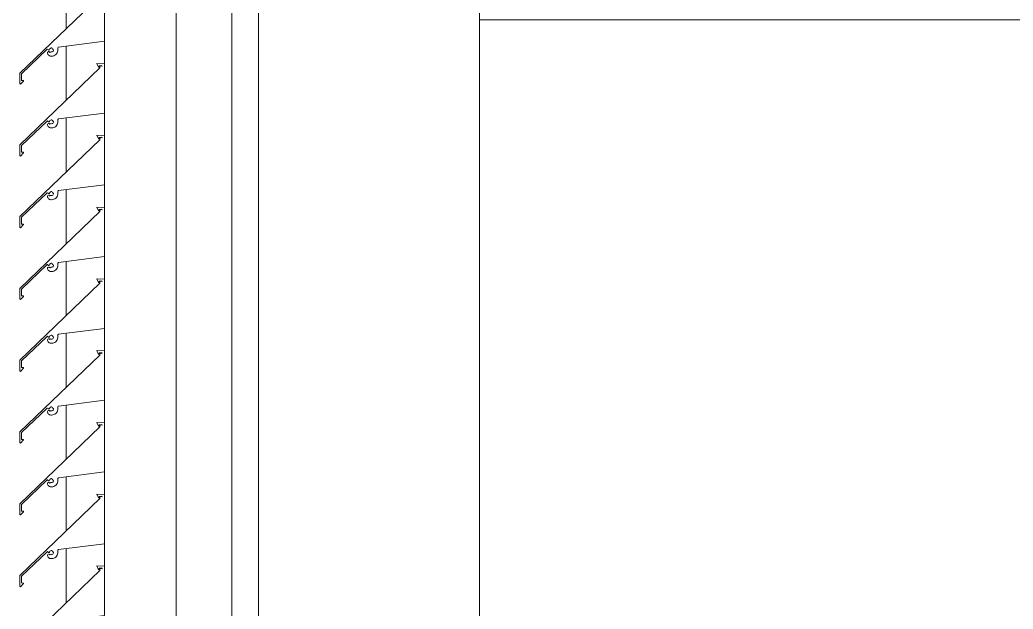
# Model space of a CAD drawing. Header units: millimetres. Extents: x -220592 to 404889, y -217665 to 38245.
# Drawn here: x -984.17 to -975.18, y -1146.18 to -1140.84 of the extents above; entities that cross this region are included whole.
import ezdxf

# ---------------------------------------------------------------- set-up
doc = ezdxf.new("R2010")
doc.units = ezdxf.units.MM
doc.linetypes.add('XKITLINE00', pattern=[0])
doc.layers.add('000 - 0_HIDE_OBJ_FRAMING_DEF_SUB_1', color=7, linetype='Continuous')
doc.layers.add('Part', color=7, linetype='Continuous', lineweight=0)

# ---------------------------------------------------------------- blocks, each defined once
blk = doc.blocks.new('*A14629')
at = {"layer": '000 - 0_HIDE_OBJ_FRAMING_DEF_SUB_1', "color": 7, "linetype": 'XKITLINE00', "lineweight": 0}
for p, q in [((-168.903349, 253.338409), (-168.903349, 275.188491)), ((-170.903349, 247.090805), (-170.903349, 273.890764))]:
    blk.add_line(p, q, dxfattribs=at)
blk = doc.blocks.new('*A14644')
at = {"layer": 'Part', "color": 7, "linetype": 'XKITLINE00', "lineweight": 0}
for p, q in [((-171.648652, 258.240749), (-171.648652, 270.840635)), ((-172.298652, 267.840631), (-172.298652, 268.044927)), ((-172.298652, 267.190631), (-172.298652, 267.394927)), ((-172.298652, 266.540631), (-172.298652, 266.744927)), ((-172.298652, 265.890631), (-172.298652, 266.094927)), ((-172.298652, 265.240631), (-172.298652, 265.444927)), ((-172.298652, 264.590631), (-172.298652, 264.794927)), ((-172.298652, 263.940631), (-172.298652, 264.144927)), ((-172.298652, 263.290631), (-172.298652, 263.494927))]:
    blk.add_line(p, q, dxfattribs=at)
blk = doc.blocks.new('*A14685')
at = {"layer": 'Part', "color": 7, "linetype": 'XKITLINE00', "lineweight": 0}
for p, q in [((-172.298462, 263.940623), (-172.366148, 263.943245)), ((-172.366148, 263.943245), (-172.350613, 263.909758)), ((-172.34549, 263.91017), (-172.345361, 263.922361)), ((-172.345361, 263.922361), (-172.320378, 263.925501)), ((-172.335358, 263.921832), (-172.338255, 263.903289)), ((-172.335358, 263.921832), (-172.318342, 263.918928)), ((-172.320378, 263.925501), (-172.318342, 263.918928)), ((-172.298455, 263.494953), (-172.298462, 263.940623)), ((-172.338255, 263.903289), (-173.063377, 263.207043)), ((-172.350613, 263.909758), (-172.34549, 263.91017)), ((-172.712461, 263.441923), (-172.298455, 263.494953)), ((-173.048341, 263.200676), (-172.817326, 263.422079)), ((-172.817326, 263.422079), (-172.812166, 263.423171)), ((-172.810019, 263.397261), (-172.812659, 263.391787)), ((-172.812659, 263.391787), (-172.812163, 263.384017)), ((-172.812166, 263.423171), (-172.808512, 263.418544)), ((-172.812163, 263.384017), (-172.810428, 263.378521)), ((-172.810428, 263.378521), (-172.807674, 263.373458)), ((-172.804875, 263.400498), (-172.810019, 263.397261)), ((-172.808512, 263.418544), (-172.804048, 263.41469)), ((-172.798797, 263.40051), (-172.804875, 263.400498)), ((-172.804048, 263.41469), (-172.798154, 263.414896)), ((-172.793641, 263.397292), (-172.798797, 263.40051)), ((-172.798154, 263.414896), (-172.793971, 263.419053)), ((-172.793971, 263.419053), (-172.790857, 263.426626)), ((-172.790699, 263.39182), (-172.793641, 263.397292)), ((-172.790857, 263.426626), (-172.78619, 263.431413)), ((-172.788669, 263.396801), (-172.790699, 263.39182)), ((-172.783858, 263.399208), (-172.788669, 263.396801)), ((-172.78619, 263.431413), (-172.780114, 263.434203)), ((-172.77794, 263.398303), (-172.783858, 263.399208)), ((-172.780114, 263.434203), (-172.773442, 263.434625)), ((-172.77144, 263.398647), (-172.77794, 263.398303)), ((-172.773442, 263.434625), (-172.77112, 263.427235)), ((-172.765472, 263.401245), (-172.77144, 263.398647)), ((-172.77112, 263.427235), (-172.763955, 263.426291)), ((-172.76079, 263.405767), (-172.765472, 263.401245)), ((-172.763955, 263.426291), (-172.765124, 263.419231)), ((-172.765124, 263.419231), (-172.757418, 263.418125)), ((-172.757988, 263.411641), (-172.76079, 263.405767)), ((-172.757418, 263.418125), (-172.757988, 263.411641)), ((-172.738758, 263.373923), (-172.731662, 263.38131)), ((-172.731662, 263.38131), (-172.726022, 263.38986)), ((-172.726022, 263.38986), (-172.722024, 263.39929)), ((-172.722024, 263.39929), (-172.719801, 263.409289)), ((-172.720912, 263.429659), (-172.720672, 263.435181)), ((-172.719426, 263.419525), (-172.720912, 263.429659)), ((-172.720672, 263.435181), (-172.717536, 263.439733)), ((-172.719801, 263.409289), (-172.719426, 263.419525)), ((-172.717536, 263.439733), (-172.712461, 263.441923)), ((-172.807674, 263.373458), (-172.804002, 263.369015)), ((-172.804002, 263.369015), (-172.799549, 263.365357)), ((-172.799549, 263.365357), (-172.794479, 263.362617)), ((-172.794479, 263.362617), (-172.788978, 263.360898)), ((-172.788978, 263.360898), (-172.78325, 263.360262)), ((-172.78325, 263.360262), (-172.776451, 263.360164)), ((-172.776451, 263.360164), (-172.766238, 263.360949)), ((-172.766238, 263.360949), (-172.756337, 263.363572)), ((-172.756337, 263.363572), (-172.747074, 263.367945)), ((-172.747074, 263.367945), (-172.738758, 263.373923)), ((-173.063377, 263.207043), (-173.062824, 263.107892)), ((-173.047999, 263.13933), (-173.048341, 263.200676)), ((-173.062824, 263.107892), (-173.058143, 263.105423)), ((-173.058143, 263.105423), (-173.029494, 263.134312)), ((-173.030579, 263.139233), (-173.047999, 263.13933)), ((-173.029494, 263.134312), (-173.030579, 263.139233))]:
    blk.add_line(p, q, dxfattribs=at)
blk = doc.blocks.new('*A14686')
at = {"layer": 'Part', "color": 7, "linetype": 'XKITLINE00', "lineweight": 0}
for p, q in [((-172.338255, 264.553289), (-173.063377, 263.857043)), ((-172.298462, 264.590623), (-172.366148, 264.593245)), ((-172.366148, 264.593245), (-172.350613, 264.559758)), ((-172.350613, 264.559758), (-172.34549, 264.56017)), ((-172.34549, 264.56017), (-172.345361, 264.572361)), ((-172.345361, 264.572361), (-172.320378, 264.575501)), ((-172.335358, 264.571832), (-172.338255, 264.553289)), ((-172.335358, 264.571832), (-172.318342, 264.568928)), ((-172.320378, 264.575501), (-172.318342, 264.568928)), ((-172.298455, 264.144953), (-172.298462, 264.590623)), ((-172.712461, 264.091923), (-172.298455, 264.144953)), ((-173.048341, 263.850676), (-172.817326, 264.072079)), ((-172.817326, 264.072079), (-172.812166, 264.073171)), ((-172.810019, 264.047261), (-172.812659, 264.041787)), ((-172.812659, 264.041787), (-172.812163, 264.034017)), ((-172.812166, 264.073171), (-172.808512, 264.068544)), ((-172.812163, 264.034017), (-172.810428, 264.028521)), ((-172.810428, 264.028521), (-172.807674, 264.023458)), ((-172.804875, 264.050498), (-172.810019, 264.047261)), ((-172.808512, 264.068544), (-172.804048, 264.06469)), ((-172.807674, 264.023458), (-172.804002, 264.019015)), ((-172.798797, 264.05051), (-172.804875, 264.050498)), ((-172.804048, 264.06469), (-172.798154, 264.064896)), ((-172.804002, 264.019015), (-172.799549, 264.015357)), ((-172.799549, 264.015357), (-172.794479, 264.012617)), ((-172.793641, 264.047292), (-172.798797, 264.05051)), ((-172.798154, 264.064896), (-172.793971, 264.069053)), ((-172.794479, 264.012617), (-172.788978, 264.010898)), ((-172.793971, 264.069053), (-172.790857, 264.076626)), ((-172.790699, 264.04182), (-172.793641, 264.047292)), ((-172.790857, 264.076626), (-172.78619, 264.081413)), ((-172.788669, 264.046801), (-172.790699, 264.04182)), ((-172.788978, 264.010898), (-172.78325, 264.010262)), ((-172.783858, 264.049208), (-172.788669, 264.046801)), ((-172.78619, 264.081413), (-172.780114, 264.084203)), ((-172.77794, 264.048303), (-172.783858, 264.049208)), ((-172.78325, 264.010262), (-172.776451, 264.010164)), ((-172.780114, 264.084203), (-172.773442, 264.084625)), ((-172.77144, 264.048647), (-172.77794, 264.048303)), ((-172.776451, 264.010164), (-172.766238, 264.010949)), ((-172.773442, 264.084625), (-172.77112, 264.077235)), ((-172.765472, 264.051245), (-172.77144, 264.048647)), ((-172.77112, 264.077235), (-172.763955, 264.076291)), ((-172.766238, 264.010949), (-172.756337, 264.013572)), ((-172.76079, 264.055767), (-172.765472, 264.051245)), ((-172.763955, 264.076291), (-172.765124, 264.069231)), ((-172.765124, 264.069231), (-172.757418, 264.068125)), ((-172.757988, 264.061641), (-172.76079, 264.055767)), ((-172.757418, 264.068125), (-172.757988, 264.061641)), ((-172.756337, 264.013572), (-172.747074, 264.017945)), ((-172.747074, 264.017945), (-172.738758, 264.023923)), ((-172.738758, 264.023923), (-172.731662, 264.03131)), ((-172.731662, 264.03131), (-172.726022, 264.03986)), ((-172.726022, 264.03986), (-172.722024, 264.04929)), ((-172.722024, 264.04929), (-172.719801, 264.059289)), ((-172.720912, 264.079659), (-172.720672, 264.085181)), ((-172.719426, 264.069525), (-172.720912, 264.079659)), ((-172.720672, 264.085181), (-172.717536, 264.089733)), ((-172.719801, 264.059289), (-172.719426, 264.069525)), ((-172.717536, 264.089733), (-172.712461, 264.091923)), ((-173.063377, 263.857043), (-173.062824, 263.757892)), ((-173.047999, 263.78933), (-173.048341, 263.850676)), ((-173.062824, 263.757892), (-173.058143, 263.755423)), ((-173.058143, 263.755423), (-173.029494, 263.784312)), ((-173.030579, 263.789233), (-173.047999, 263.78933)), ((-173.029494, 263.784312), (-173.030579, 263.789233))]:
    blk.add_line(p, q, dxfattribs=at)
blk = doc.blocks.new('*A14687')
at = {"layer": 'Part', "color": 7, "linetype": 'XKITLINE00', "lineweight": 0}
for p, q in [((-172.338255, 265.203289), (-173.063377, 264.507043)), ((-172.298462, 265.240623), (-172.366148, 265.243245)), ((-172.366148, 265.243245), (-172.350613, 265.209758)), ((-172.350613, 265.209758), (-172.34549, 265.21017)), ((-172.34549, 265.21017), (-172.345361, 265.222361)), ((-172.345361, 265.222361), (-172.320378, 265.225501)), ((-172.335358, 265.221832), (-172.338255, 265.203289)), ((-172.335358, 265.221832), (-172.318342, 265.218928)), ((-172.320378, 265.225501), (-172.318342, 265.218928)), ((-172.298455, 264.794953), (-172.298462, 265.240623)), ((-172.793971, 264.719053), (-172.790857, 264.726626)), ((-172.790857, 264.726626), (-172.78619, 264.731413)), ((-172.78619, 264.731413), (-172.780114, 264.734203)), ((-172.780114, 264.734203), (-172.773442, 264.734625)), ((-172.773442, 264.734625), (-172.77112, 264.727235)), ((-172.77112, 264.727235), (-172.763955, 264.726291)), ((-172.763955, 264.726291), (-172.765124, 264.719231)), ((-172.720912, 264.729659), (-172.720672, 264.735181)), ((-172.719426, 264.719525), (-172.720912, 264.729659)), ((-172.720672, 264.735181), (-172.717536, 264.739733)), ((-172.717536, 264.739733), (-172.712461, 264.741923)), ((-172.712461, 264.741923), (-172.298455, 264.794953)), ((-173.048341, 264.500676), (-172.817326, 264.722079)), ((-172.817326, 264.722079), (-172.812166, 264.723171)), ((-172.810019, 264.697261), (-172.812659, 264.691787)), ((-172.812659, 264.691787), (-172.812163, 264.684017)), ((-172.812166, 264.723171), (-172.808512, 264.718544)), ((-172.812163, 264.684017), (-172.810428, 264.678521)), ((-172.810428, 264.678521), (-172.807674, 264.673458)), ((-172.804875, 264.700498), (-172.810019, 264.697261)), ((-172.808512, 264.718544), (-172.804048, 264.71469)), ((-172.807674, 264.673458), (-172.804002, 264.669015)), ((-172.798797, 264.70051), (-172.804875, 264.700498)), ((-172.804048, 264.71469), (-172.798154, 264.714896)), ((-172.804002, 264.669015), (-172.799549, 264.665357)), ((-172.799549, 264.665357), (-172.794479, 264.662617)), ((-172.793641, 264.697292), (-172.798797, 264.70051)), ((-172.798154, 264.714896), (-172.793971, 264.719053)), ((-172.794479, 264.662617), (-172.788978, 264.660898)), ((-172.790699, 264.69182), (-172.793641, 264.697292)), ((-172.788669, 264.696801), (-172.790699, 264.69182)), ((-172.788978, 264.660898), (-172.78325, 264.660262)), ((-172.783858, 264.699208), (-172.788669, 264.696801)), ((-172.77794, 264.698303), (-172.783858, 264.699208)), ((-172.78325, 264.660262), (-172.776451, 264.660164)), ((-172.77144, 264.698647), (-172.77794, 264.698303)), ((-172.776451, 264.660164), (-172.766238, 264.660949)), ((-172.765472, 264.701245), (-172.77144, 264.698647)), ((-172.766238, 264.660949), (-172.756337, 264.663572)), ((-172.76079, 264.705767), (-172.765472, 264.701245)), ((-172.765124, 264.719231), (-172.757418, 264.718125)), ((-172.757988, 264.711641), (-172.76079, 264.705767)), ((-172.757418, 264.718125), (-172.757988, 264.711641)), ((-172.756337, 264.663572), (-172.747074, 264.667945)), ((-172.747074, 264.667945), (-172.738758, 264.673923)), ((-172.738758, 264.673923), (-172.731662, 264.68131)), ((-172.731662, 264.68131), (-172.726022, 264.68986)), ((-172.726022, 264.68986), (-172.722024, 264.69929)), ((-172.722024, 264.69929), (-172.719801, 264.709289)), ((-172.719801, 264.709289), (-172.719426, 264.719525)), ((-173.063377, 264.507043), (-173.062824, 264.407892)), ((-173.047999, 264.43933), (-173.048341, 264.500676)), ((-173.062824, 264.407892), (-173.058143, 264.405423)), ((-173.058143, 264.405423), (-173.029494, 264.434312)), ((-173.030579, 264.439233), (-173.047999, 264.43933)), ((-173.029494, 264.434312), (-173.030579, 264.439233))]:
    blk.add_line(p, q, dxfattribs=at)
blk = doc.blocks.new('*A14688')
at = {"layer": 'Part', "color": 7, "linetype": 'XKITLINE00', "lineweight": 0}
for p, q in [((-172.298462, 265.890623), (-172.366148, 265.893245)), ((-172.366148, 265.893245), (-172.350613, 265.859758)), ((-172.338255, 265.853289), (-173.063377, 265.157043)), ((-172.350613, 265.859758), (-172.34549, 265.86017)), ((-172.34549, 265.86017), (-172.345361, 265.872361)), ((-172.345361, 265.872361), (-172.320378, 265.875501)), ((-172.335358, 265.871832), (-172.338255, 265.853289)), ((-172.335358, 265.871832), (-172.318342, 265.868928)), ((-172.320378, 265.875501), (-172.318342, 265.868928)), ((-172.298455, 265.444953), (-172.298462, 265.890623)), ((-172.712461, 265.391923), (-172.298455, 265.444953)), ((-173.048341, 265.150676), (-172.817326, 265.372079)), ((-172.817326, 265.372079), (-172.812166, 265.373171)), ((-172.812166, 265.373171), (-172.808512, 265.368544)), ((-172.808512, 265.368544), (-172.804048, 265.36469)), ((-172.804048, 265.36469), (-172.798154, 265.364896)), ((-172.798154, 265.364896), (-172.793971, 265.369053)), ((-172.793971, 265.369053), (-172.790857, 265.376626)), ((-172.790857, 265.376626), (-172.78619, 265.381413)), ((-172.78619, 265.381413), (-172.780114, 265.384203)), ((-172.780114, 265.384203), (-172.773442, 265.384625)), ((-172.773442, 265.384625), (-172.77112, 265.377235)), ((-172.77112, 265.377235), (-172.763955, 265.376291)), ((-172.76079, 265.355767), (-172.765472, 265.351245)), ((-172.763955, 265.376291), (-172.765124, 265.369231)), ((-172.765124, 265.369231), (-172.757418, 265.368125)), ((-172.757988, 265.361641), (-172.76079, 265.355767)), ((-172.757418, 265.368125), (-172.757988, 265.361641)), ((-172.722024, 265.34929), (-172.719801, 265.359289)), ((-172.720912, 265.379659), (-172.720672, 265.385181)), ((-172.719426, 265.369525), (-172.720912, 265.379659)), ((-172.720672, 265.385181), (-172.717536, 265.389733)), ((-172.719801, 265.359289), (-172.719426, 265.369525)), ((-172.717536, 265.389733), (-172.712461, 265.391923)), ((-172.810019, 265.347261), (-172.812659, 265.341787)), ((-172.812659, 265.341787), (-172.812163, 265.334017)), ((-172.812163, 265.334017), (-172.810428, 265.328521)), ((-172.810428, 265.328521), (-172.807674, 265.323458)), ((-172.804875, 265.350498), (-172.810019, 265.347261)), ((-172.807674, 265.323458), (-172.804002, 265.319015)), ((-172.798797, 265.35051), (-172.804875, 265.350498)), ((-172.804002, 265.319015), (-172.799549, 265.315357)), ((-172.799549, 265.315357), (-172.794479, 265.312617)), ((-172.793641, 265.347292), (-172.798797, 265.35051)), ((-172.794479, 265.312617), (-172.788978, 265.310898)), ((-172.790699, 265.34182), (-172.793641, 265.347292)), ((-172.788669, 265.346801), (-172.790699, 265.34182)), ((-172.788978, 265.310898), (-172.78325, 265.310262)), ((-172.783858, 265.349208), (-172.788669, 265.346801)), ((-172.77794, 265.348303), (-172.783858, 265.349208)), ((-172.78325, 265.310262), (-172.776451, 265.310164)), ((-172.77144, 265.348647), (-172.77794, 265.348303)), ((-172.776451, 265.310164), (-172.766238, 265.310949)), ((-172.765472, 265.351245), (-172.77144, 265.348647)), ((-172.766238, 265.310949), (-172.756337, 265.313572)), ((-172.756337, 265.313572), (-172.747074, 265.317945)), ((-172.747074, 265.317945), (-172.738758, 265.323923)), ((-172.738758, 265.323923), (-172.731662, 265.33131)), ((-172.731662, 265.33131), (-172.726022, 265.33986)), ((-172.726022, 265.33986), (-172.722024, 265.34929)), ((-173.063377, 265.157043), (-173.062824, 265.057892)), ((-173.058143, 265.055423), (-173.029494, 265.084312)), ((-173.047999, 265.08933), (-173.048341, 265.150676)), ((-173.030579, 265.089233), (-173.047999, 265.08933)), ((-173.029494, 265.084312), (-173.030579, 265.089233)), ((-173.062824, 265.057892), (-173.058143, 265.055423))]:
    blk.add_line(p, q, dxfattribs=at)
blk = doc.blocks.new('*A14689')
at = {"layer": 'Part', "color": 7, "linetype": 'XKITLINE00', "lineweight": 0}
for p, q in [((-172.298462, 266.540623), (-172.366148, 266.543245)), ((-172.366148, 266.543245), (-172.350613, 266.509758)), ((-172.34549, 266.51017), (-172.345361, 266.522361)), ((-172.345361, 266.522361), (-172.320378, 266.525501)), ((-172.335358, 266.521832), (-172.338255, 266.503289)), ((-172.335358, 266.521832), (-172.318342, 266.518928)), ((-172.320378, 266.525501), (-172.318342, 266.518928)), ((-172.298455, 266.094953), (-172.298462, 266.540623)), ((-172.338255, 266.503289), (-173.063377, 265.807043)), ((-172.350613, 266.509758), (-172.34549, 266.51017)), ((-172.712461, 266.041923), (-172.298455, 266.094953)), ((-173.048341, 265.800676), (-172.817326, 266.022079)), ((-172.817326, 266.022079), (-172.812166, 266.023171)), ((-172.810019, 265.997261), (-172.812659, 265.991787)), ((-172.812659, 265.991787), (-172.812163, 265.984017)), ((-172.812166, 266.023171), (-172.808512, 266.018544)), ((-172.812163, 265.984017), (-172.810428, 265.978521)), ((-172.804875, 266.000498), (-172.810019, 265.997261)), ((-172.808512, 266.018544), (-172.804048, 266.01469)), ((-172.798797, 266.00051), (-172.804875, 266.000498)), ((-172.804048, 266.01469), (-172.798154, 266.014896)), ((-172.793641, 265.997292), (-172.798797, 266.00051)), ((-172.798154, 266.014896), (-172.793971, 266.019053)), ((-172.793971, 266.019053), (-172.790857, 266.026626)), ((-172.790699, 265.99182), (-172.793641, 265.997292)), ((-172.790857, 266.026626), (-172.78619, 266.031413)), ((-172.788669, 265.996801), (-172.790699, 265.99182)), ((-172.783858, 265.999208), (-172.788669, 265.996801)), ((-172.78619, 266.031413), (-172.780114, 266.034203)), ((-172.77794, 265.998303), (-172.783858, 265.999208)), ((-172.780114, 266.034203), (-172.773442, 266.034625)), ((-172.77144, 265.998647), (-172.77794, 265.998303)), ((-172.773442, 266.034625), (-172.77112, 266.027235)), ((-172.765472, 266.001245), (-172.77144, 265.998647)), ((-172.77112, 266.027235), (-172.763955, 266.026291)), ((-172.76079, 266.005767), (-172.765472, 266.001245)), ((-172.763955, 266.026291), (-172.765124, 266.019231)), ((-172.765124, 266.019231), (-172.757418, 266.018125)), ((-172.757988, 266.011641), (-172.76079, 266.005767)), ((-172.757418, 266.018125), (-172.757988, 266.011641)), ((-172.731662, 265.98131), (-172.726022, 265.98986)), ((-172.726022, 265.98986), (-172.722024, 265.99929)), ((-172.722024, 265.99929), (-172.719801, 266.009289)), ((-172.720912, 266.029659), (-172.720672, 266.035181)), ((-172.719426, 266.019525), (-172.720912, 266.029659)), ((-172.720672, 266.035181), (-172.717536, 266.039733)), ((-172.719801, 266.009289), (-172.719426, 266.019525)), ((-172.717536, 266.039733), (-172.712461, 266.041923)), ((-172.810428, 265.978521), (-172.807674, 265.973458)), ((-172.807674, 265.973458), (-172.804002, 265.969015)), ((-172.804002, 265.969015), (-172.799549, 265.965357)), ((-172.799549, 265.965357), (-172.794479, 265.962617)), ((-172.794479, 265.962617), (-172.788978, 265.960898)), ((-172.788978, 265.960898), (-172.78325, 265.960262)), ((-172.78325, 265.960262), (-172.776451, 265.960164)), ((-172.776451, 265.960164), (-172.766238, 265.960949)), ((-172.766238, 265.960949), (-172.756337, 265.963572)), ((-172.756337, 265.963572), (-172.747074, 265.967945)), ((-172.747074, 265.967945), (-172.738758, 265.973923)), ((-172.738758, 265.973923), (-172.731662, 265.98131)), ((-173.063377, 265.807043), (-173.062824, 265.707892)), ((-173.058143, 265.705423), (-173.029494, 265.734312)), ((-173.047999, 265.73933), (-173.048341, 265.800676)), ((-173.030579, 265.739233), (-173.047999, 265.73933)), ((-173.029494, 265.734312), (-173.030579, 265.739233)), ((-173.062824, 265.707892), (-173.058143, 265.705423))]:
    blk.add_line(p, q, dxfattribs=at)
blk = doc.blocks.new('*A14690')
at = {"layer": 'Part', "color": 7, "linetype": 'XKITLINE00', "lineweight": 0}
for p, q in [((-172.338255, 267.153289), (-173.063377, 266.457043)), ((-172.298462, 267.190623), (-172.366148, 267.193245)), ((-172.366148, 267.193245), (-172.350613, 267.159758)), ((-172.350613, 267.159758), (-172.34549, 267.16017)), ((-172.34549, 267.16017), (-172.345361, 267.172361)), ((-172.345361, 267.172361), (-172.320378, 267.175501)), ((-172.335358, 267.171832), (-172.338255, 267.153289)), ((-172.335358, 267.171832), (-172.318342, 267.168928)), ((-172.320378, 267.175501), (-172.318342, 267.168928)), ((-172.298455, 266.744953), (-172.298462, 267.190623)), ((-172.712461, 266.691923), (-172.298455, 266.744953)), ((-173.048341, 266.450676), (-172.817326, 266.672079)), ((-172.817326, 266.672079), (-172.812166, 266.673171)), ((-172.810019, 266.647261), (-172.812659, 266.641787)), ((-172.812659, 266.641787), (-172.812163, 266.634017)), ((-172.812166, 266.673171), (-172.808512, 266.668544)), ((-172.812163, 266.634017), (-172.810428, 266.628521)), ((-172.810428, 266.628521), (-172.807674, 266.623458)), ((-172.804875, 266.650498), (-172.810019, 266.647261)), ((-172.808512, 266.668544), (-172.804048, 266.66469)), ((-172.807674, 266.623458), (-172.804002, 266.619015)), ((-172.798797, 266.65051), (-172.804875, 266.650498)), ((-172.804048, 266.66469), (-172.798154, 266.664896)), ((-172.804002, 266.619015), (-172.799549, 266.615357)), ((-172.799549, 266.615357), (-172.794479, 266.612617)), ((-172.793641, 266.647292), (-172.798797, 266.65051)), ((-172.798154, 266.664896), (-172.793971, 266.669053)), ((-172.794479, 266.612617), (-172.788978, 266.610898)), ((-172.793971, 266.669053), (-172.790857, 266.676626)), ((-172.790699, 266.64182), (-172.793641, 266.647292)), ((-172.790857, 266.676626), (-172.78619, 266.681413)), ((-172.788669, 266.646801), (-172.790699, 266.64182)), ((-172.783858, 266.649208), (-172.788669, 266.646801)), ((-172.78619, 266.681413), (-172.780114, 266.684203)), ((-172.77794, 266.648303), (-172.783858, 266.649208)), ((-172.780114, 266.684203), (-172.773442, 266.684625)), ((-172.77144, 266.648647), (-172.77794, 266.648303)), ((-172.773442, 266.684625), (-172.77112, 266.677235)), ((-172.765472, 266.651245), (-172.77144, 266.648647)), ((-172.77112, 266.677235), (-172.763955, 266.676291)), ((-172.766238, 266.610949), (-172.756337, 266.613572)), ((-172.76079, 266.655767), (-172.765472, 266.651245)), ((-172.763955, 266.676291), (-172.765124, 266.669231)), ((-172.765124, 266.669231), (-172.757418, 266.668125)), ((-172.757988, 266.661641), (-172.76079, 266.655767)), ((-172.757418, 266.668125), (-172.757988, 266.661641)), ((-172.756337, 266.613572), (-172.747074, 266.617945)), ((-172.747074, 266.617945), (-172.738758, 266.623923)), ((-172.738758, 266.623923), (-172.731662, 266.63131)), ((-172.731662, 266.63131), (-172.726022, 266.63986)), ((-172.726022, 266.63986), (-172.722024, 266.64929)), ((-172.722024, 266.64929), (-172.719801, 266.659289)), ((-172.720912, 266.679659), (-172.720672, 266.685181)), ((-172.719426, 266.669525), (-172.720912, 266.679659)), ((-172.720672, 266.685181), (-172.717536, 266.689733)), ((-172.719801, 266.659289), (-172.719426, 266.669525)), ((-172.717536, 266.689733), (-172.712461, 266.691923)), ((-172.788978, 266.610898), (-172.78325, 266.610262)), ((-172.78325, 266.610262), (-172.776451, 266.610164)), ((-172.776451, 266.610164), (-172.766238, 266.610949)), ((-173.063377, 266.457043), (-173.062824, 266.357892)), ((-173.047999, 266.38933), (-173.048341, 266.450676)), ((-173.062824, 266.357892), (-173.058143, 266.355423)), ((-173.058143, 266.355423), (-173.029494, 266.384312)), ((-173.030579, 266.389233), (-173.047999, 266.38933)), ((-173.029494, 266.384312), (-173.030579, 266.389233))]:
    blk.add_line(p, q, dxfattribs=at)
blk = doc.blocks.new('*A14691')
at = {"layer": 'Part', "color": 7, "linetype": 'XKITLINE00', "lineweight": 0}
for p, q in [((-172.338255, 267.803289), (-173.063377, 267.107043)), ((-172.298462, 267.840623), (-172.366148, 267.843245)), ((-172.366148, 267.843245), (-172.350613, 267.809758)), ((-172.350613, 267.809758), (-172.34549, 267.81017)), ((-172.34549, 267.81017), (-172.345361, 267.822361)), ((-172.345361, 267.822361), (-172.320378, 267.825501)), ((-172.335358, 267.821832), (-172.338255, 267.803289)), ((-172.335358, 267.821832), (-172.318342, 267.818928)), ((-172.320378, 267.825501), (-172.318342, 267.818928)), ((-172.298455, 267.394953), (-172.298462, 267.840623)), ((-172.790857, 267.326626), (-172.78619, 267.331413)), ((-172.78619, 267.331413), (-172.780114, 267.334203)), ((-172.780114, 267.334203), (-172.773442, 267.334625)), ((-172.773442, 267.334625), (-172.77112, 267.327235)), ((-172.720912, 267.329659), (-172.720672, 267.335181)), ((-172.720672, 267.335181), (-172.717536, 267.339733)), ((-172.717536, 267.339733), (-172.712461, 267.341923)), ((-172.712461, 267.341923), (-172.298455, 267.394953)), ((-173.048341, 267.100676), (-172.817326, 267.322079)), ((-172.817326, 267.322079), (-172.812166, 267.323171)), ((-172.810019, 267.297261), (-172.812659, 267.291787)), ((-172.812659, 267.291787), (-172.812163, 267.284017)), ((-172.812166, 267.323171), (-172.808512, 267.318544)), ((-172.812163, 267.284017), (-172.810428, 267.278521)), ((-172.810428, 267.278521), (-172.807674, 267.273458)), ((-172.804875, 267.300498), (-172.810019, 267.297261)), ((-172.808512, 267.318544), (-172.804048, 267.31469)), ((-172.807674, 267.273458), (-172.804002, 267.269015)), ((-172.798797, 267.30051), (-172.804875, 267.300498)), ((-172.804048, 267.31469), (-172.798154, 267.314896)), ((-172.804002, 267.269015), (-172.799549, 267.265357)), ((-172.799549, 267.265357), (-172.794479, 267.262617)), ((-172.793641, 267.297292), (-172.798797, 267.30051)), ((-172.798154, 267.314896), (-172.793971, 267.319053)), ((-172.794479, 267.262617), (-172.788978, 267.260898)), ((-172.793971, 267.319053), (-172.790857, 267.326626)), ((-172.790699, 267.29182), (-172.793641, 267.297292)), ((-172.788669, 267.296801), (-172.790699, 267.29182)), ((-172.788978, 267.260898), (-172.78325, 267.260262)), ((-172.783858, 267.299208), (-172.788669, 267.296801)), ((-172.77794, 267.298303), (-172.783858, 267.299208)), ((-172.78325, 267.260262), (-172.776451, 267.260164)), ((-172.77144, 267.298647), (-172.77794, 267.298303)), ((-172.776451, 267.260164), (-172.766238, 267.260949)), ((-172.765472, 267.301245), (-172.77144, 267.298647)), ((-172.77112, 267.327235), (-172.763955, 267.326291)), ((-172.766238, 267.260949), (-172.756337, 267.263572)), ((-172.76079, 267.305767), (-172.765472, 267.301245)), ((-172.763955, 267.326291), (-172.765124, 267.319231)), ((-172.765124, 267.319231), (-172.757418, 267.318125)), ((-172.757988, 267.311641), (-172.76079, 267.305767)), ((-172.757418, 267.318125), (-172.757988, 267.311641)), ((-172.756337, 267.263572), (-172.747074, 267.267945)), ((-172.747074, 267.267945), (-172.738758, 267.273923)), ((-172.738758, 267.273923), (-172.731662, 267.28131)), ((-172.731662, 267.28131), (-172.726022, 267.28986)), ((-172.726022, 267.28986), (-172.722024, 267.29929)), ((-172.722024, 267.29929), (-172.719801, 267.309289)), ((-172.719426, 267.319525), (-172.720912, 267.329659)), ((-172.719801, 267.309289), (-172.719426, 267.319525)), ((-173.063377, 267.107043), (-173.062824, 267.007892)), ((-173.047999, 267.03933), (-173.048341, 267.100676)), ((-173.062824, 267.007892), (-173.058143, 267.005423)), ((-173.058143, 267.005423), (-173.029494, 267.034312)), ((-173.030579, 267.039233), (-173.047999, 267.03933)), ((-173.029494, 267.034312), (-173.030579, 267.039233))]:
    blk.add_line(p, q, dxfattribs=at)
blk = doc.blocks.new('*A14692')
at = {"layer": 'Part', "color": 7, "linetype": 'XKITLINE00', "lineweight": 0}
for p, q in [((-172.338255, 268.453289), (-173.063377, 267.757043)), ((-172.298462, 268.490623), (-172.366148, 268.493245)), ((-172.366148, 268.493245), (-172.350613, 268.459758)), ((-172.350613, 268.459758), (-172.34549, 268.46017)), ((-172.34549, 268.46017), (-172.345361, 268.472361)), ((-172.345361, 268.472361), (-172.320378, 268.475501)), ((-172.335358, 268.471832), (-172.338255, 268.453289)), ((-172.335358, 268.471832), (-172.318342, 268.468928)), ((-172.320378, 268.475501), (-172.318342, 268.468928)), ((-172.298455, 268.044953), (-172.298462, 268.490623)), ((-173.048341, 267.750676), (-172.817326, 267.972079)), ((-172.817326, 267.972079), (-172.812166, 267.973171)), ((-172.812166, 267.973171), (-172.808512, 267.968544)), ((-172.808512, 267.968544), (-172.804048, 267.96469)), ((-172.804048, 267.96469), (-172.798154, 267.964896)), ((-172.798154, 267.964896), (-172.793971, 267.969053)), ((-172.793971, 267.969053), (-172.790857, 267.976626)), ((-172.790857, 267.976626), (-172.78619, 267.981413)), ((-172.78619, 267.981413), (-172.780114, 267.984203)), ((-172.780114, 267.984203), (-172.773442, 267.984625)), ((-172.773442, 267.984625), (-172.77112, 267.977235)), ((-172.77112, 267.977235), (-172.763955, 267.976291)), ((-172.763955, 267.976291), (-172.765124, 267.969231)), ((-172.765124, 267.969231), (-172.757418, 267.968125)), ((-172.757988, 267.961641), (-172.76079, 267.955767)), ((-172.757418, 267.968125), (-172.757988, 267.961641)), ((-172.720912, 267.979659), (-172.720672, 267.985181)), ((-172.719426, 267.969525), (-172.720912, 267.979659)), ((-172.720672, 267.985181), (-172.717536, 267.989733)), ((-172.719801, 267.959289), (-172.719426, 267.969525)), ((-172.717536, 267.989733), (-172.712461, 267.991923)), ((-172.712461, 267.991923), (-172.298455, 268.044953)), ((-172.810019, 267.947261), (-172.812659, 267.941787)), ((-172.812659, 267.941787), (-172.812163, 267.934017)), ((-172.812163, 267.934017), (-172.810428, 267.928521)), ((-172.810428, 267.928521), (-172.807674, 267.923458)), ((-172.804875, 267.950498), (-172.810019, 267.947261)), ((-172.807674, 267.923458), (-172.804002, 267.919015)), ((-172.798797, 267.95051), (-172.804875, 267.950498)), ((-172.804002, 267.919015), (-172.799549, 267.915357)), ((-172.799549, 267.915357), (-172.794479, 267.912617)), ((-172.793641, 267.947292), (-172.798797, 267.95051)), ((-172.794479, 267.912617), (-172.788978, 267.910898)), ((-172.790699, 267.94182), (-172.793641, 267.947292)), ((-172.788669, 267.946801), (-172.790699, 267.94182)), ((-172.788978, 267.910898), (-172.78325, 267.910262)), ((-172.783858, 267.949208), (-172.788669, 267.946801)), ((-172.77794, 267.948303), (-172.783858, 267.949208)), ((-172.78325, 267.910262), (-172.776451, 267.910164)), ((-172.77144, 267.948647), (-172.77794, 267.948303)), ((-172.776451, 267.910164), (-172.766238, 267.910949)), ((-172.765472, 267.951245), (-172.77144, 267.948647)), ((-172.766238, 267.910949), (-172.756337, 267.913572)), ((-172.76079, 267.955767), (-172.765472, 267.951245)), ((-172.756337, 267.913572), (-172.747074, 267.917945)), ((-172.747074, 267.917945), (-172.738758, 267.923923)), ((-172.738758, 267.923923), (-172.731662, 267.93131)), ((-172.731662, 267.93131), (-172.726022, 267.93986)), ((-172.726022, 267.93986), (-172.722024, 267.94929)), ((-172.722024, 267.94929), (-172.719801, 267.959289)), ((-173.063377, 267.757043), (-173.062824, 267.657892)), ((-173.047999, 267.68933), (-173.048341, 267.750676)), ((-173.062824, 267.657892), (-173.058143, 267.655423)), ((-173.058143, 267.655423), (-173.029494, 267.684312)), ((-173.030579, 267.689233), (-173.047999, 267.68933)), ((-173.029494, 267.684312), (-173.030579, 267.689233))]:
    blk.add_line(p, q, dxfattribs=at)
blk = doc.blocks.new('*A14701')
at = {"layer": '000 - 0_HIDE_OBJ_FRAMING_DEF_SUB_1', "color": 7, "linetype": 'XKITLINE00', "lineweight": 0}
for p, q in [((-154.093369, 268.238426), (-168.903349, 268.238426)), ((-168.903349, 268.238426), (-168.903349, 253.338486))]:
    blk.add_line(p, q, dxfattribs=at)
blk = doc.blocks.new('*A14849')
at = {"layer": 'Part', "color": 7, "linetype": 'XKITLINE00', "lineweight": 0}
for p, q in [((-171.143349, 257.440764), (-171.143349, 272.240764)), ((-172.643349, 268.160344), (-172.643349, 268.650776)), ((-172.643349, 267.510344), (-172.643349, 268.000776)), ((-172.643349, 266.860344), (-172.643349, 267.350776)), ((-172.643349, 266.210344), (-172.643349, 266.700776)), ((-172.643349, 265.560344), (-172.643349, 266.050776)), ((-172.643349, 264.910344), (-172.643349, 265.400776)), ((-172.643349, 264.260344), (-172.643349, 264.750776)), ((-172.643349, 263.610344), (-172.643349, 264.100776)), ((-172.643349, 262.960344), (-172.643349, 263.450776))]:
    blk.add_line(p, q, dxfattribs=at)
blk = doc.blocks.new('*A14857')
at = {"layer": 'Part', "color": 7, "linetype": 'XKITLINE00', "lineweight": 0}
for p, q in [((-172.298462, 263.290623), (-172.366148, 263.293245)), ((-172.366148, 263.293245), (-172.350613, 263.259758)), ((-172.298455, 262.844953), (-172.298462, 263.290623)), ((-172.338255, 263.253289), (-173.063377, 262.557043)), ((-172.350613, 263.259758), (-172.34549, 263.26017)), ((-172.34549, 263.26017), (-172.345361, 263.272361)), ((-172.345361, 263.272361), (-172.320378, 263.275501)), ((-172.335358, 263.271832), (-172.338255, 263.253289)), ((-172.335358, 263.271832), (-172.318342, 263.268928)), ((-172.320378, 263.275501), (-172.318342, 263.268928)), ((-172.712461, 262.791923), (-172.298455, 262.844953)), ((-173.048341, 262.550676), (-172.817326, 262.772079)), ((-172.817326, 262.772079), (-172.812166, 262.773171)), ((-172.810019, 262.747261), (-172.812659, 262.741787)), ((-172.812166, 262.773171), (-172.808512, 262.768544)), ((-172.804875, 262.750498), (-172.810019, 262.747261)), ((-172.808512, 262.768544), (-172.804048, 262.76469)), ((-172.798797, 262.75051), (-172.804875, 262.750498)), ((-172.804048, 262.76469), (-172.798154, 262.764896)), ((-172.793641, 262.747292), (-172.798797, 262.75051)), ((-172.798154, 262.764896), (-172.793971, 262.769053)), ((-172.793971, 262.769053), (-172.790857, 262.776626)), ((-172.790699, 262.74182), (-172.793641, 262.747292)), ((-172.790857, 262.776626), (-172.78619, 262.781413)), ((-172.788669, 262.746801), (-172.790699, 262.74182)), ((-172.783858, 262.749208), (-172.788669, 262.746801)), ((-172.78619, 262.781413), (-172.780114, 262.784203)), ((-172.77794, 262.748303), (-172.783858, 262.749208)), ((-172.780114, 262.784203), (-172.773442, 262.784625)), ((-172.77144, 262.748647), (-172.77794, 262.748303)), ((-172.773442, 262.784625), (-172.77112, 262.777235)), ((-172.765472, 262.751245), (-172.77144, 262.748647)), ((-172.77112, 262.777235), (-172.763955, 262.776291)), ((-172.76079, 262.755767), (-172.765472, 262.751245)), ((-172.763955, 262.776291), (-172.765124, 262.769231)), ((-172.765124, 262.769231), (-172.757418, 262.768125)), ((-172.757988, 262.761641), (-172.76079, 262.755767)), ((-172.757418, 262.768125), (-172.757988, 262.761641)), ((-172.726022, 262.73986), (-172.722024, 262.74929)), ((-172.722024, 262.74929), (-172.719801, 262.759289)), ((-172.720912, 262.779659), (-172.720672, 262.785181)), ((-172.719426, 262.769525), (-172.720912, 262.779659)), ((-172.720672, 262.785181), (-172.717536, 262.789733)), ((-172.719801, 262.759289), (-172.719426, 262.769525)), ((-172.717536, 262.789733), (-172.712461, 262.791923)), ((-172.812659, 262.741787), (-172.812163, 262.734017)), ((-172.812163, 262.734017), (-172.810428, 262.728521)), ((-172.810428, 262.728521), (-172.807674, 262.723458)), ((-172.807674, 262.723458), (-172.804002, 262.719015)), ((-172.804002, 262.719015), (-172.799549, 262.715357)), ((-172.799549, 262.715357), (-172.794479, 262.712617)), ((-172.794479, 262.712617), (-172.788978, 262.710898)), ((-172.788978, 262.710898), (-172.78325, 262.710262)), ((-172.78325, 262.710262), (-172.776451, 262.710164)), ((-172.776451, 262.710164), (-172.766238, 262.710949)), ((-172.766238, 262.710949), (-172.756337, 262.713572)), ((-172.756337, 262.713572), (-172.747074, 262.717945)), ((-172.747074, 262.717945), (-172.738758, 262.723923)), ((-172.738758, 262.723923), (-172.731662, 262.73131)), ((-172.731662, 262.73131), (-172.726022, 262.73986)), ((-173.063377, 262.557043), (-173.062824, 262.457892)), ((-173.058143, 262.455423), (-173.029494, 262.484312)), ((-173.047999, 262.48933), (-173.048341, 262.550676)), ((-173.030579, 262.489233), (-173.047999, 262.48933)), ((-173.029494, 262.484312), (-173.030579, 262.489233)), ((-173.062824, 262.457892), (-173.058143, 262.455423))]:
    blk.add_line(p, q, dxfattribs=at)

msp = doc.modelspace()

# ---------------------------------------------------------------- block references
at = {"color": 7, "lineweight": 0}
for name in ['*A14629', '*A14849', '*A14644', '*A14692', '*A14701', '*A14691', '*A14690', '*A14689', '*A14688', '*A14687', '*A14686', '*A14685', '*A14857']:
    msp.add_blockref(name, (-811.109, -1409.08), dxfattribs=at)

doc.saveas('drawing.dxf')
